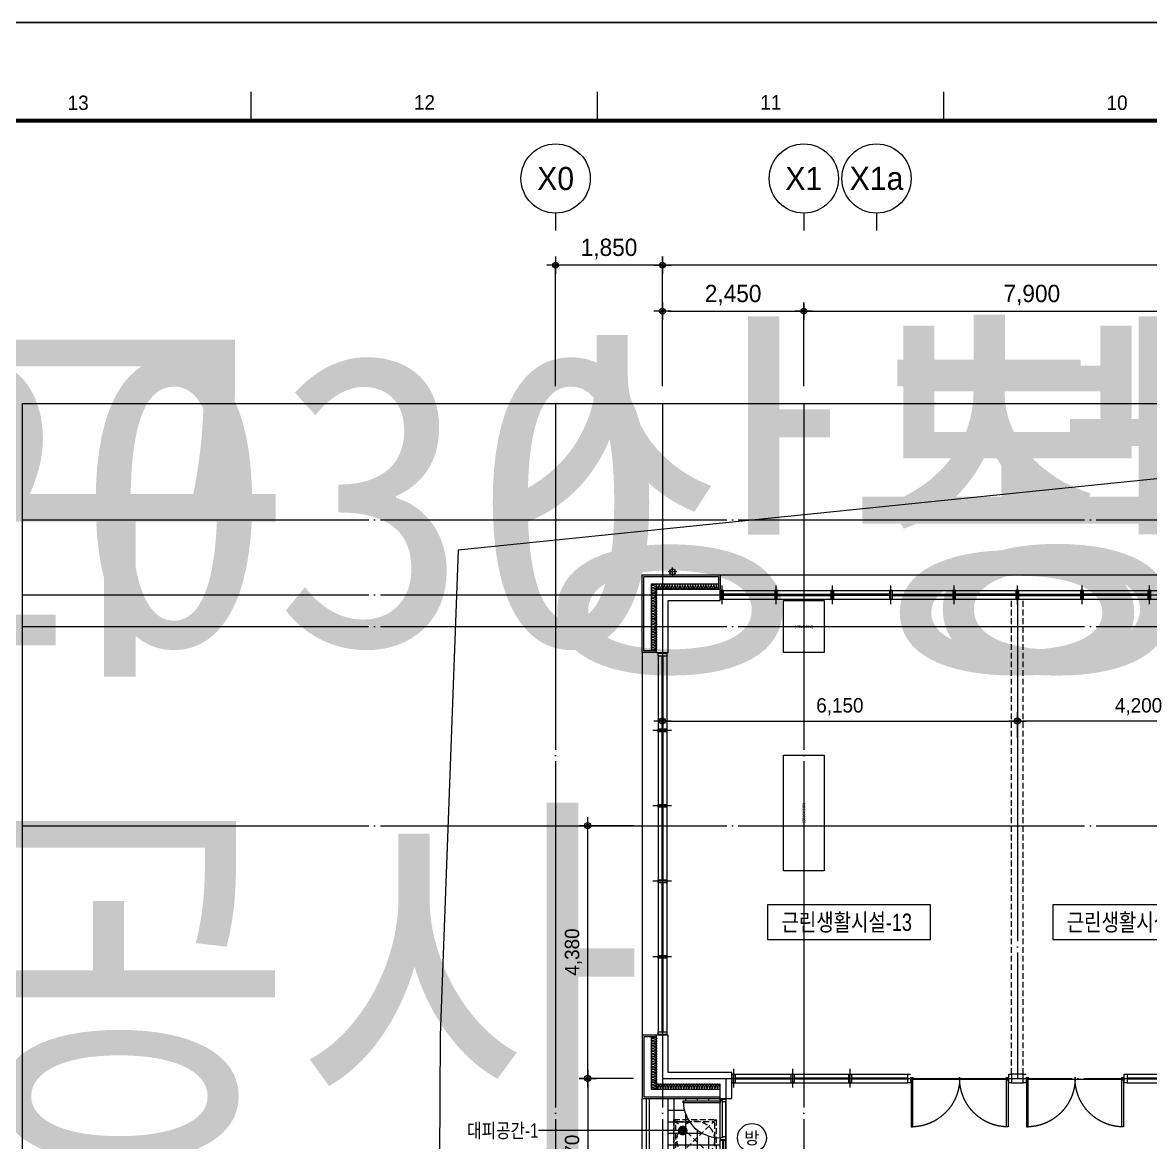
# Model space of a CAD drawing. Header units: millimetres. Extents: x 0 to 1390178, y 0 to 110113.
# Drawn here: x 512036 to 531578, y 39991 to 59400 of the extents above; entities that cross this region are included whole.
import ezdxf
from ezdxf.enums import TextEntityAlignment as Align
from ezdxf.xclip import XClip

# ---------------------------------------------------------------- set-up
doc = ezdxf.new("R2018")
doc.units = ezdxf.units.MM
doc.header["$LTSCALE"] = 100
doc.header["$XCLIPFRAME"] = 0
for name, pattern in [('X - 평면도$0$CEN', [62, 60, -1, 0, -1]), ('X - 평면도$0$H1', [1, 0.5, -0.5]), ('X - 평면도$0$HID', [1.5, 1, -0.5]), ('X - 평면도$0$HIDDEN', [0.375, 0.25, -0.125])]:
    doc.linetypes.add(name, pattern=pattern)
doc.layers.get('DEFPOINTS').update_dxf_attribs({"color": 145})
for name, color, linetype in [('AA-XXXX-DIMS', 7, 'Continuous'), ('AA-XXXX-TEXT', 3, 'Continuous'), ('DIM', 7, 'Continuous'), ('ROM', 7, 'Continuous'), ('SYM', 7, 'Continuous'), ('TEXT1', 7, 'Continuous'), ('X - SHEET$0$AA-BORD-FORM', 7, 'Continuous'), ('X - SHEET$0$AA-BORD-TEXT', 3, 'Continuous'), ('X - 평면도$0$00-피난사다리', 8, 'Continuous'), ('X - 평면도$0$A-CEN', 1, 'X - 평면도$0$CEN'), ('X - 평면도$0$A-grid', 7, 'Continuous'), ('X - 평면도$0$A-INS', 9, 'Continuous'), ('X - 평면도$0$A-TILE', 253, 'Continuous'), ('X - 평면도$0$AA-DWXM-DOOR', 4, 'Continuous'), ('X - 평면도$0$AA-DWXM-WIND', 4, 'Continuous'), ('X - 평면도$0$AA-EL-PCN4', 4, 'Continuous'), ('X - 평면도$0$AA-EL-PCN8', 8, 'Continuous'), ('X - 평면도$0$AA-FLXS-OTHR', 4, 'Continuous'), ('X - 평면도$0$AA-WAXM-CONC', 2, 'Continuous'), ('X - 평면도$0$AA-XXXX-CNTL', 1, 'X - 평면도$0$CEN'), ('X - 평면도$0$AA-XXXX-FINL', 6, 'Continuous'), ('X - 평면도$0$CEN', 1, 'X - 평면도$0$CEN'), ('X - 평면도$0$칸막이', 7, 'X - 평면도$0$HID')]:
    doc.layers.add(name, color=color, linetype=linetype)
doc.layers.add('X - 평면도$0$A-door', color=4, linetype='Continuous', lineweight=25)
doc.layers.add('X - 평면도$0$AA-GUIDE-실명', color=125, linetype='Continuous', plot=False)
doc.layers.add('X - 평면도$0$DEFPOINT', color=163, linetype='Continuous', plot=False)
doc.styles.add('HAUD01', font='Dotum.ttf')
doc.styles.get("Standard").update_dxf_attribs({"font": 'Dotum.ttf'})
doc.styles.add('X - SHEET$0$HAUD01', font='Dotum.ttf')
doc.styles.add('X - 평면도$0$HAUD01', font='Dotum.ttf')
doc.styles.add('X - 평면도$0$STANDARD', font='Dotum.ttf')
doc.dimstyles.new('HAUD-100', dxfattribs={"dimscale": 100, "dimtxt": 3, "dimasz": 1, "dimexe": 0, "dimexo": 3, "dimgap": 1, "dimtad": 1, "dimdec": 0, "dimdsep": 46, "dimlunit": 6, "dimtxsty": 'HAUD01', "dimblk": 'DIMDOT', "dimcen": 2.5, "dimdle": 1.5, "dimclrd": 7, "dimclre": 7, "dimclrt": 3, "dimadec": 0, "dimazin": 0, "dimtfac": 1, "dimtdec": 0, "dimtix": 1, "dimtmove": 2, "dimatfit": 3, "dimfxl": 1, "dimtvp": 1, "dimtolj": 1, "dimtzin": 0, "dimarcsym": 0})
doc.dimstyles.new('HAUD-80', dxfattribs={"dimscale": 100, "dimtxt": 2.5, "dimasz": 0.5, "dimexe": 0, "dimexo": 1.5, "dimgap": 1, "dimtad": 1, "dimdec": 0, "dimdsep": 46, "dimlunit": 6, "dimtxsty": 'HAUD01', "dimblk": 'Z_DOT', "dimcen": 2.5, "dimdle": 1.5, "dimclrd": 7, "dimclre": 7, "dimclrt": 4, "dimadec": 0, "dimazin": 0, "dimtfac": 1, "dimtdec": 0, "dimtix": 1, "dimtmove": 2, "dimatfit": 3, "dimfxl": 1, "dimtvp": 1, "dimtolj": 1, "dimtzin": 0, "dimarcsym": 0})

# ---------------------------------------------------------------- blocks, each defined once
blk = doc.blocks.new('X - SHEET$0$HAUDsheetV')
at = {"layer": 'X - SHEET$0$AA-BORD-FORM', "color": 2}
for p, q in [((121, 577), (121, 582)), ((181, 577), (181, 582)), ((241, 577), (241, 582))]:
    blk.add_line(p, q, dxfattribs=at)
at = {"layer": 'X - SHEET$0$AA-BORD-FORM', "color": 1}
blk.add_lwpolyline([(1, 0), (841, 0), (841, 594), (1, 594)], close=True, dxfattribs=at)
at = {"layer": 'X - SHEET$0$AA-BORD-FORM', "color": 2, "const_width": 0.682}
blk.add_lwpolyline([(21, 17), (21, 577), (821, 577), (821, 17)], close=True, dxfattribs=at)
at = {"layer": 'X - SHEET$0$AA-BORD-TEXT', "color": 7, "style": 'X - SHEET$0$HAUD01'}
for s, p in [('13', (91, 580.1)), ('12', (151, 580.17)), ('11', (211, 580.17)), ('10', (271, 580.1))]:
    blk.add_text(s, height=2.5, dxfattribs=at).set_placement(p, align=Align.MIDDLE_CENTER)
at = {"layer": 'X - SHEET$0$AA-BORD-TEXT', "color": 3, "style": 'X - SHEET$0$HAUD01'}
for tag, p in [('PJCode', (786, 567.94)), ('작성자', (786.11, 194.82)), ('검토자', (786.11, 181.82)), ('최종검토자', (786.11, 168.82)), ('승인자', (786.11, 155.82)), ('일자', (786.83, 144.02)), ('개정번호', (812, 65.92))]:
    blk.add_attdef(tag, text='', height=3, dxfattribs=at).set_placement(p, align=Align.MIDDLE_CENTER)
at = {"layer": 'X - SHEET$0$AA-BORD-TEXT', "color": 3, "lineweight": 30, "flags": 104}
blk.add_attdef('PJTitle', text='', height=4, dxfattribs=at).set_placement((787.25, 536.62), align=Align.MIDDLE_CENTER)
blk = doc.blocks.new('X - SHEET')
ref = blk.add_blockref('X - SHEET$0$HAUDsheetV', (-100, 0), dxfattribs=dict(xscale=100, yscale=100, zscale=100))
lines = blk.add_mtext('중랑구 상봉동 116-49번지 일원 2030 청년주택 \\P신축공사', dxfattribs={"layer": 'X - SHEET$0$AA-BORD-TEXT', "color": 3, "insert": (78625, 53662), "char_height": 5056.52, "attachment_point": 1})
ref.add_attrib('PJTitle', '', (78625, 53662), dxfattribs={"flags": 104}).embed_mtext(lines)
blk = doc.blocks.new('DIMDOT')
at = {"layer": 'AA-XXXX-DIMS'}
for p, q in [((-1.5, 0), (1.5, 0)), ((0, -1.5), (0, 1.5))]:
    blk.add_line(p, q, dxfattribs=at)
for radius in [0.5, 0.25]:
    blk.add_circle((0, 0), radius, dxfattribs=at)
blk = doc.blocks.new('*D341')
at = {"color": 7, "lineweight": -2, "transparency": 16777216}
for p, q in [((-41817, 35787), (-41817, 37087)), ((-41717, 37087), (-34017, 37087)), ((-33917, 35787), (-33917, 37087))]:
    blk.add_line(p, q, dxfattribs=at)
at = {"layer": 'DEFPOINTS', "color": 0, "transparency": 16777216}
for p in [(-33917, 37087), (-41817, 35487, 0), (-33917, 35487, 0)]:
    blk.add_point(p, dxfattribs=at)
at = {"color": 7, "lineweight": -2, "transparency": 16777216, "xscale": 100, "yscale": 100, "zscale": 100, "rotation": 180}
blk.add_blockref('DIMDOT', (-41817, 37087), dxfattribs=at)
at = {"color": 7, "lineweight": -2, "transparency": 16777216, "xscale": 100, "yscale": 100, "zscale": 100}
blk.add_blockref('DIMDOT', (-33917, 37087), dxfattribs=at)
at = {"color": 3, "transparency": 16777216, "insert": (-37867, 37367), "char_height": 300, "attachment_point": 5, "style": 'HAUD01'}
blk.add_mtext('\\A1;7,900', dxfattribs=at)
blk = doc.blocks.new('*D342')
at = {"color": 7, "lineweight": -2, "transparency": 16777216}
for p, q in [((-44267, 35787), (-44267, 37087)), ((-44167, 37087), (-41917, 37087)), ((-41817, 35787), (-41817, 37087))]:
    blk.add_line(p, q, dxfattribs=at)
at = {"layer": 'DEFPOINTS', "color": 0, "transparency": 16777216}
for p in [(-41817, 37087), (-44267, 35487, 0), (-41817, 35487, 0)]:
    blk.add_point(p, dxfattribs=at)
at = {"color": 7, "lineweight": -2, "transparency": 16777216, "xscale": 100, "yscale": 100, "zscale": 100, "rotation": 180}
blk.add_blockref('DIMDOT', (-44267, 37087), dxfattribs=at)
at = {"color": 7, "lineweight": -2, "transparency": 16777216, "xscale": 100, "yscale": 100, "zscale": 100}
blk.add_blockref('DIMDOT', (-41817, 37087), dxfattribs=at)
at = {"color": 3, "transparency": 16777216, "insert": (-43042, 37367), "char_height": 300, "attachment_point": 5, "style": 'HAUD01'}
blk.add_mtext('\\A1;2,450', dxfattribs=at)
blk = doc.blocks.new('*D343')
at = {"color": 7, "lineweight": -2, "transparency": 16777216}
for p, q in [((-44267, 35787), (-44267, 37887)), ((-3517, 37887), (-44167, 37887)), ((-3417, 35787), (-3417, 37887))]:
    blk.add_line(p, q, dxfattribs=at)
at = {"layer": 'DEFPOINTS', "color": 0, "transparency": 16777216}
for p in [(-44267, 37887), (-44267, 35487), (-3417, 35487, 0)]:
    blk.add_point(p, dxfattribs=at)
at = {"color": 7, "lineweight": -2, "transparency": 16777216, "xscale": 100, "yscale": 100, "zscale": 100, "rotation": 180}
blk.add_blockref('DIMDOT', (-44267, 37887), dxfattribs=at)
at = {"color": 7, "lineweight": -2, "transparency": 16777216, "xscale": 100, "yscale": 100, "zscale": 100}
blk.add_blockref('DIMDOT', (-3417, 37887), dxfattribs=at)
at = {"color": 3, "transparency": 16777216, "insert": (-23842, 38167), "char_height": 300, "attachment_point": 5, "style": 'HAUD01'}
blk.add_mtext('\\A1;40,850', dxfattribs=at)
blk = doc.blocks.new('*D379')
at = {"color": 7, "lineweight": -2, "transparency": 16777216}
for p, q in [((-46117, 35787), (-46117, 37887)), ((-44367, 37887), (-46017, 37887)), ((-44267, 35787), (-44267, 37887))]:
    blk.add_line(p, q, dxfattribs=at)
at = {"layer": 'DEFPOINTS', "color": 0, "transparency": 16777216}
for p in [(-46117, 37887), (-46117, 35487), (-44267, 35487, 0)]:
    blk.add_point(p, dxfattribs=at)
at = {"color": 7, "lineweight": -2, "transparency": 16777216, "xscale": 100, "yscale": 100, "zscale": 100, "rotation": 180}
blk.add_blockref('DIMDOT', (-46117, 37887), dxfattribs=at)
at = {"color": 7, "lineweight": -2, "transparency": 16777216, "xscale": 100, "yscale": 100, "zscale": 100}
blk.add_blockref('DIMDOT', (-44267, 37887), dxfattribs=at)
at = {"color": 3, "transparency": 16777216, "insert": (-45192, 38167), "char_height": 300, "attachment_point": 5, "style": 'HAUD01'}
blk.add_mtext('\\A1;1,850', dxfattribs=at)
blk = doc.blocks.new('X - 평면도$0$A$C5FB3742D')
at = {"layer": 'X - 평면도$0$AA-DWXM-DOOR', "color": 8}
for p, q in [((40, 640), (644, 640)), ((55, 600), (665, 600)), ((55, 540), (665, 540))]:
    blk.add_line(p, q, dxfattribs=at)
at = {"layer": 'X - 평면도$0$AA-DWXM-DOOR'}
for points in [[(680, 1280), (680, 640), (644, 640), (644, 1280), (680, 1280)], [(10, 640), (10, 540), (55, 540), (55, 600), (40, 600), (40, 640), (10, 640)], [(710, 640), (710, 540), (665, 540), (665, 600), (680, 600), (680, 640), (710, 640)]]:
    blk.add_lwpolyline(points, dxfattribs=at)
blk.add_arc((680, 640), 640, 90, 180, dxfattribs=at)
at = {"layer": 'X - 평면도$0$DEFPOINT'}
for p, q in [((0, 640), (0, 540)), ((720, 640), (720, 540))]:
    blk.add_line(p, q, dxfattribs=at)
blk = doc.blocks.new('X - 평면도$0$A$Ca3206710')
at = {"layer": 'X - 평면도$0$00-피난사다리', "linetype": 'X - 평면도$0$HID'}
for p, q in [((730, 350), (0, -350)), ((730, -350), (0, 350))]:
    blk.add_line(p, q, dxfattribs=at)
blk.add_lwpolyline([(730, -350), (0, -350), (0, 350), (730, 350)], close=True, dxfattribs=at)
blk.add_lwpolyline([(671, -320), (59, -320, -0.418138), (30, -291), (30, 291, -0.418138), (59, 320), (671, 320, -0.311699), (700, 291), (700, -291, -0.314159)], format="xyb", close=True, dxfattribs=at)
blk.add_circle((378, 0), 325, dxfattribs=at)
blk = doc.blocks.new('X - 평면도$0$A$Ce2f8f54b')
at = {"layer": 'X - 평면도$0$00-피난사다리'}
blk.add_hatch(color=256, dxfattribs=at).paths.add_polyline_path([(-46, 632), (0, 676), (46, 632), (23, 632), (23, 570), (-23, 570), (-23, 632)])
at = {"layer": 'X - 평면도$0$00-피난사다리', "color": 4}
blk.add_line((-350, 54, 0), (350, 54, 0), dxfattribs=at)
blk.add_lwpolyline([(350, 0), (-350, 0), (-350, 730), (350, 730)], close=True, dxfattribs=at)
at = {"layer": 'X - 평면도$0$00-피난사다리', "linetype": 'X - 평면도$0$HIDDEN', "elevation": 0}
blk.add_lwpolyline([(320, 671), (320, 59, -0.414214), (291, 30), (-291, 30, -0.414214), (-320, 59), (-320, 671, -0.414214), (-291, 700), (291, 700, -0.414214)], format="xyb", close=True, dxfattribs=at)
at = {"layer": 'X - 평면도$0$00-피난사다리', "elevation": 0}
for points in [[(-46, 632), (0, 676), (46, 632), (23, 632), (23, 570), (-23, 570), (-23, 632)], [(-305, 54), (-327, 54), (-327, 167), (-305, 167)], [(-122, 54), (-122, 77), (-256, 77), (-256, 54)], [(94, 27), (94, 54), (-94, 54), (-94, 27)], [(122, 54), (122, 77), (256, 77), (256, 54)], [(327, 54), (305, 54), (305, 167), (327, 167)]]:
    blk.add_lwpolyline(points, close=True, dxfattribs=at)
at = {"layer": 'X - 평면도$0$00-피난사다리', "color": 4}
blk.add_circle((0, 378, 0), 325, dxfattribs=at)
blk = doc.blocks.new('X - 평면도$0$A$Ca230da53')
at = {"layer": 'X - 평면도$0$A-TILE'}
for p, q in [((550, 0), (550, -1100)), ((750, 0), (750, -40)), ((950, 0), (950, -40)), ((1150, 0), (1150, -40)), ((450, -200), (730, -200)), ((750, -263), (750, -1100)), ((450, -400), (821, -400)), ((950, -540), (950, -1100)), ((450, -600), (1040, -600)), ((1150, -648), (1150, -1100)), ((450, -800), (1350, -800)), ((450, -1000), (1350, -1000)), ((450, -1200), (550, -1200)), ((1280, -1200), (1350, -1200)), ((450, -1400), (550, -1400)), ((1280, -1400), (1350, -1400)), ((450, -1600), (550, -1600)), ((1280, -1600), (1350, -1600)), ((450, -1800), (550, -1800)), ((550, -1800), (550, -2070)), ((750, -1800), (750, -2070)), ((950, -1800), (950, -2070)), ((1150, -1800), (1150, -2070)), ((1280, -1800), (1350, -1800)), ((450, -2000), (1350, -2000))]:
    blk.add_line(p, q, dxfattribs=at)
at = {"layer": 'X - 평면도$0$AA-DWXM-WIND', "color": 8}
for p, q in [((1350, -2010), (1350, -710)), ((1450, -2010), (1450, -710))]:
    blk.add_line(p, q, dxfattribs=at)
at = {"layer": 'X - 평면도$0$AA-DWXM-WIND'}
for p, q in [((1390, -710), (1390, -2010)), ((1410, -710), (1410, -2010))]:
    blk.add_line(p, q, dxfattribs=at)
blk.add_lwpolyline([(1350, -2010), (1350, -2060), (1450, -2060), (1450, -2010)], close=True, dxfattribs=at)
at = {"layer": 'X - 평면도$0$AA-EL-PCN4'}
for p, q in [((0, -2070), (0, 0)), ((75, -2070), (75, 0)), ((125, -2070), (125, 0)), ((450, -2070), (450, 0))]:
    blk.add_line(p, q, dxfattribs=at)
blk.add_blockref('X - 평면도$0$A$Ca3206710', (550, -715, 0))
at = {"xscale": -1, "rotation": 270}
blk.add_blockref('X - 평면도$0$A$Ce2f8f54b', (550, -1450), dxfattribs=at)
at = {"layer": 'X - 평면도$0$AA-WAXM-CONC', "rotation": 90}
blk.add_blockref('X - 평면도$0$A$C5FB3742D', (1990, -720), dxfattribs=at)
blk = doc.blocks.new('X - 평면도$0$2F PL')
at = {"layer": 'X - 평면도$0$AA-WAXM-CONC'}
for p, q in [((-44367, 31171), (-44367, 32271)), ((-44367, 32271), (-43267, 32271)), ((-43267, 32071), (-43267, 32271)), ((-44167, 31171), (-44167, 32071)), ((-44167, 32071), (-43267, 32071)), ((-44367, 31171), (-44167, 31171)), ((-44167, 24541), (-44367, 24541)), ((-44367, 23691), (-44367, 24541)), ((-44167, 23891), (-44167, 24541)), ((-43067, 23891), (-44167, 23891)), ((-43067, 23441), (-43067, 23891)), ((-44367, 23691), (-43267, 23691)), ((-43267, 23441), (-43267, 23691)), ((-43267, 23441), (-43067, 23441))]:
    blk.add_line(p, q, dxfattribs=at)
blk = doc.blocks.new('X - 평면도$0$2F_COL')
at = {"layer": 'X - 평면도$0$AA-WAXM-CONC'}
for points in [[(-85528, -23827), (-84828, -23827), (-84828, -24727), (-85528, -24727)], [(-85528, -26507), (-84828, -26507), (-84828, -28507), (-85528, -28507)]]:
    blk.add_lwpolyline(points, close=True, dxfattribs=at)
at = {"layer": 'X - 평면도$0$DEFPOINT', "style": 'X - 평면도$0$STANDARD'}
blk.add_text('(700X900)', height=50, dxfattribs=at).set_placement((-85178, -24277), align=Align.MIDDLE_CENTER)
blk.add_text('(2000X700)', height=50, rotation=90, dxfattribs=at).set_placement((-85178, -27507), align=Align.MIDDLE_CENTER)
blk = doc.blocks.new('X - 평면도$0$A$C9949ff83')
at = {"layer": 'DEFPOINTS'}
for points in [[(0, 59400), (84000, 59400), (84000, 0), (0, 0)], [(2000, 1700), (75000, 1700), (75000, 57700), (2000, 57700)]]:
    blk.add_lwpolyline(points, close=True, dxfattribs=at)
blk = doc.blocks.new('X - 평면도$0$A$C14A644CA')
at = {"layer": 'X - 평면도$0$AA-FLXS-OTHR', "color": 1}
for p, q in [((75, 0), (-75, 0)), ((0, -75), (0, 75))]:
    blk.add_line(p, q, dxfattribs=at)
at = {"layer": 'X - 평면도$0$AA-FLXS-OTHR'}
blk.add_circle((0, 0), 50, dxfattribs=at)
at = {"layer": 'X - 평면도$0$AA-GUIDE-실명', "style": 'X - 평면도$0$HAUD01'}
blk.add_text('Ø100', height=20, dxfattribs=at).set_placement((0, 0), align=Align.MIDDLE_CENTER)
blk = doc.blocks.new('*U1016')
at = {"layer": 'X - 평면도$0$A-door', "color": 9}
for p, q in [((-850, 20), (850, 20)), ((-850, -20), (850, -20))]:
    blk.add_line(p, q, dxfattribs=at)
at = {"layer": 'X - 평면도$0$A-door', "linetype": 'X - 평면도$0$H1'}
for points in [[(-840, -25), (-840, 840), (-810, 840), (-810, -25)], [(840, -25), (840, 840), (810, 840), (810, -25)]]:
    blk.add_lwpolyline(points, close=True, dxfattribs=at)
at = {"layer": 'X - 평면도$0$A-door'}
for points in [[(-900, -75), (-850, -75), (-850, 75), (-900, 75)], [(-840, 25), (-840, -840), (-810, -840), (-810, 25)], [(840, 25), (840, -840), (810, -840), (810, 25)], [(850, 75), (850, -75), (900, -75), (900, 75)]]:
    blk.add_lwpolyline(points, close=True, dxfattribs=at)
for centre in [(-825, 0), (825, 0)]:
    blk.add_circle(centre, 5, dxfattribs=at)
at = {"layer": 'X - 평면도$0$A-door', "color": 1, "linetype": 'X - 평면도$0$H1'}
for centre, start, end in [((-840, 0), 0, 90), ((840, 0), 90, 180)]:
    blk.add_arc(centre, 840, start, end, dxfattribs=at)
at = {"layer": 'X - 평면도$0$A-door', "color": 1}
for centre, start, end in [((-840, 0), 270, 0), ((840, 0), 180, 270)]:
    blk.add_arc(centre, 840, start, end, dxfattribs=at)
blk = doc.blocks.new('X - 평면도', base_point=(-475.4, -286.7))
at = {"layer": 'DEFPOINTS'}
blk.add_lwpolyline([(783286.2, 68689.6), (844213.6, 68689.6), (844213.6, 22495.2), (783286.2, 22495.2)], close=True, dxfattribs=at)
at = {"layer": 'X - 평면도$0$A-CEN', "color": 5}
for p, q in [((792522, 68689.6), (792522, 22495.2)), ((783286.2, 66673.1), (844213.6, 66673.1))]:
    blk.add_line(p, q, dxfattribs=at)
at = {"layer": 'X - 평면도$0$A-INS'}
for p, q in [((794182, 64403.1), (794182, 65563.1)), ((794182, 65563.1), (795342, 65563.1)), ((794182, 56803.1), (794182, 57713.1)), ((795372, 56803.1), (794182, 56803.1))]:
    blk.add_line(p, q, dxfattribs=at)
for points in [[(794182, 65563.1, 0.5248557), (794206.4, 65546.3), (794247.6, 65557.4, -1.4491979), (794247.6, 65523.8), (794206.4, 65534.9, 0.5248557), (794182, 65518.1, 0.5248557), (794206.4, 65501.3), (794247.6, 65512.4, -1.4491979), (794247.6, 65478.8), (794206.4, 65489.9, 0.5248557), (794182, 65473.1, 0.5248557), (794206.4, 65456.3), (794247.6, 65467.4, -1.4491979), (794247.6, 65433.8), (794206.4, 65444.9, 0.5248557), (794182, 65428.1, 0.5248557), (794206.4, 65411.3), (794247.6, 65422.4, -1.4491979), (794247.6, 65388.8), (794206.4, 65399.9, 0.5248557), (794182, 65383.1, 0.5248557), (794206.4, 65366.3), (794247.6, 65377.4, -1.4491979), (794247.6, 65343.8), (794206.4, 65354.9, 0.5248557), (794182, 65338.1, 0.5248557), (794206.4, 65321.3), (794247.6, 65332.4, -1.4491979), (794247.6, 65298.8), (794206.4, 65309.9, 0.5248557), (794182, 65293.1, 0.5248557), (794206.4, 65276.3), (794247.6, 65287.4, -1.4491979), (794247.6, 65253.8), (794206.4, 65264.9, 0.5248557), (794182, 65248.1, 0.5248557), (794206.4, 65231.3), (794247.6, 65242.4, -1.4491979), (794247.6, 65208.8), (794206.4, 65219.9, 0.5248557), (794182, 65203.1, 0.5248557), (794206.4, 65186.3), (794247.6, 65197.4, -1.4491979), (794247.6, 65163.8), (794206.4, 65174.9, 0.5248557), (794182, 65158.1, 0.5248557), (794206.4, 65141.3), (794247.6, 65152.4, -1.4491979), (794247.6, 65118.8), (794206.4, 65129.9, 0.5248557), (794182, 65113.1, 0.5248557), (794206.4, 65096.3), (794247.6, 65107.4, -1.4491979), (794247.6, 65073.8), (794206.4, 65084.9, 0.5248557), (794182, 65068.1, 0.5248557), (794206.4, 65051.3), (794247.6, 65062.4, -1.4491979), (794247.6, 65028.8), (794206.4, 65039.9, 0.5248557), (794182, 65023.1, 0.5248557), (794206.4, 65006.3), (794247.6, 65017.4, -1.4491979), (794247.6, 64983.8), (794206.4, 64994.9, 0.5248557), (794182, 64978.1, 0.5248557), (794206.4, 64961.3), (794247.6, 64972.4, -1.4491979), (794247.6, 64938.8), (794206.4, 64949.9, 0.5248557), (794182, 64933.1, 0.5248557), (794206.4, 64916.3), (794247.6, 64927.4, -1.4491979), (794247.6, 64893.8), (794206.4, 64904.9, 0.5248557), (794182, 64888.1, 0.5248557), (794206.4, 64871.3), (794247.6, 64882.4, -1.4491979), (794247.6, 64848.8), (794206.4, 64859.9, 0.5248557), (794182, 64843.1, 0.5248557), (794206.4, 64826.3), (794247.6, 64837.4, -1.4491979), (794247.6, 64803.8), (794206.4, 64814.9, 0.5248557), (794182, 64798.1, 0.5248557), (794206.4, 64781.3), (794247.6, 64792.4, -1.4491979), (794247.6, 64758.8), (794206.4, 64769.9, 0.5248557), (794182, 64753.1, 0.5248557), (794206.4, 64736.3), (794247.6, 64747.4, -1.4491979), (794247.6, 64713.8), (794206.4, 64724.9, 0.5248557), (794182, 64708.1, 0.5248557), (794206.4, 64691.3), (794247.6, 64702.4, -1.4491979), (794247.6, 64668.8), (794206.4, 64679.9, 0.5248557), (794182, 64663.1, 0.5248557), (794206.4, 64646.3), (794247.6, 64657.4, -1.4491979), (794247.6, 64623.8), (794206.4, 64634.9, 0.5248557), (794182, 64618.1, 0.5248557), (794206.4, 64601.3), (794247.6, 64612.4, -1.4491979), (794247.6, 64578.8), (794206.4, 64589.9, 0.5248557), (794182, 64573.1, 0.5248557), (794206.4, 64556.3), (794247.6, 64567.4, -1.4491979), (794247.6, 64533.8), (794206.4, 64544.9, 0.5248557), (794182, 64528.1, 0.5248557), (794206.4, 64511.3), (794247.6, 64522.4, -1.4491979), (794247.6, 64488.8), (794206.4, 64499.9, 0.5248557), (794182, 64483.1, 0.5248557), (794206.4, 64466.3), (794247.6, 64477.4, -1.4491979), (794247.6, 64443.8), (794206.4, 64454.9, 0.5248557), (794182, 64438.1, 0.5248557), (794206.4, 64421.3), (794247.6, 64432.4, -0.8008907), (794266.9, 64403.1, -0.8008907)], [(794272, 65473.1, 0.5248557), (794288.8, 65497.5), (794277.7, 65538.7, -1.4491979), (794311.3, 65538.7), (794300.2, 65497.5, 0.5248557), (794317, 65473.1, 0.5248557), (794333.8, 65497.5), (794322.7, 65538.7, -1.4491979), (794356.3, 65538.7), (794345.2, 65497.5, 0.5248557), (794362, 65473.1, 0.5248557), (794378.8, 65497.5), (794367.7, 65538.7, -1.4491979), (794401.3, 65538.7), (794390.2, 65497.5, 0.5248557), (794407, 65473.1, 0.5248557), (794423.8, 65497.5), (794412.7, 65538.7, -1.4491979), (794446.3, 65538.7), (794435.2, 65497.5, 0.5248557), (794452, 65473.1, 0.5248557), (794468.8, 65497.5), (794457.7, 65538.7, -1.4491979), (794491.3, 65538.7), (794480.2, 65497.5, 0.5248557), (794497, 65473.1, 0.5248557), (794513.8, 65497.5), (794502.7, 65538.7, -1.4491979), (794536.3, 65538.7), (794525.2, 65497.5, 0.5248557), (794542, 65473.1, 0.5248557), (794558.8, 65497.5), (794547.7, 65538.7, -1.4491979), (794581.3, 65538.7), (794570.2, 65497.5, 0.5248557), (794587, 65473.1, 0.5248557), (794603.8, 65497.5), (794592.7, 65538.7, -1.4491979), (794626.3, 65538.7), (794615.2, 65497.5, 0.5248557), (794632, 65473.1, 0.5248557), (794648.8, 65497.5), (794637.7, 65538.7, -1.4491979), (794671.3, 65538.7), (794660.2, 65497.5, 0.5248557), (794677, 65473.1, 0.5248557), (794693.8, 65497.5), (794682.7, 65538.7, -1.4491979), (794716.3, 65538.7), (794705.2, 65497.5, 0.5248557), (794722, 65473.1, 0.5248557), (794738.8, 65497.5), (794727.7, 65538.7, -1.4491979), (794761.3, 65538.7), (794750.2, 65497.5, 0.5248557), (794767, 65473.1, 0.5248557), (794783.8, 65497.5), (794772.7, 65538.7, -1.4491979), (794806.3, 65538.7), (794795.2, 65497.5, 0.5248557), (794812, 65473.1, 0.5248557), (794828.8, 65497.5), (794817.7, 65538.7, -1.4491979), (794851.3, 65538.7), (794840.2, 65497.5, 0.5248557), (794857, 65473.1, 0.5248557), (794873.8, 65497.5), (794862.7, 65538.7, -1.4491979), (794896.3, 65538.7), (794885.2, 65497.5, 0.5248557), (794902, 65473.1, 0.5248557), (794918.8, 65497.5), (794907.7, 65538.7, -1.4491979), (794941.3, 65538.7), (794930.2, 65497.5, 0.5248557), (794947, 65473.1, 0.5248557), (794963.8, 65497.5), (794952.7, 65538.7, -1.4491979), (794986.3, 65538.7), (794975.2, 65497.5, 0.5248557), (794992, 65473.1, 0.5248557), (795008.8, 65497.5), (794997.7, 65538.7, -1.4491979), (795031.3, 65538.7), (795020.2, 65497.5, 0.5248557), (795037, 65473.1, 0.5248557), (795053.8, 65497.5), (795042.7, 65538.7, -1.4491979), (795076.3, 65538.7), (795065.2, 65497.5, 0.5248557), (795082, 65473.1, 0.5248557), (795098.8, 65497.5), (795087.7, 65538.7, -1.4491979), (795121.3, 65538.7), (795110.2, 65497.5, 0.5248557), (795127, 65473.1, 0.5248557), (795143.8, 65497.5), (795132.7, 65538.7, -1.4491979), (795166.3, 65538.7), (795155.2, 65497.5, 0.5248557), (795172, 65473.1, 0.5248557), (795188.8, 65497.5), (795177.7, 65538.7, -1.4491979), (795211.3, 65538.7), (795200.2, 65497.5, 0.5248557), (795217, 65473.1, 0.5248557), (795233.8, 65497.5), (795222.7, 65538.7, -1.4491979), (795256.3, 65538.7), (795245.2, 65497.5, 0.5248557), (795262, 65473.1, 0.5248557), (795278.8, 65497.5), (795267.7, 65538.7, -1.4491979), (795301.3, 65538.7), (795290.2, 65497.5, 0.5248557), (795307, 65473.1, 0.5248557), (795323.8, 65497.5), (795312.7, 65538.7, -0.8008907), (795342, 65558.1, -0.8008907)], [(794182, 57713.1, 0.5248557), (794206.4, 57696.3), (794247.6, 57707.4, -1.4491979), (794247.6, 57673.8), (794206.4, 57684.9, 0.5248557), (794182, 57668.1, 0.5248557), (794206.4, 57651.3), (794247.6, 57662.4, -1.4491979), (794247.6, 57628.8), (794206.4, 57639.9, 0.5248557), (794182, 57623.1, 0.5248557), (794206.4, 57606.3), (794247.6, 57617.4, -1.4491979), (794247.6, 57583.8), (794206.4, 57594.9, 0.5248557), (794182, 57578.1, 0.5248557), (794206.4, 57561.3), (794247.6, 57572.4, -1.4491979), (794247.6, 57538.8), (794206.4, 57549.9, 0.5248557), (794182, 57533.1, 0.5248557), (794206.4, 57516.3), (794247.6, 57527.4, -1.4491979), (794247.6, 57493.8), (794206.4, 57504.9, 0.5248557), (794182, 57488.1, 0.5248557), (794206.4, 57471.3), (794247.6, 57482.4, -1.4491979), (794247.6, 57448.8), (794206.4, 57459.9, 0.5248557), (794182, 57443.1, 0.5248557), (794206.4, 57426.3), (794247.6, 57437.4, -1.4491979), (794247.6, 57403.8), (794206.4, 57414.9, 0.5248557), (794182, 57398.1, 0.5248557), (794206.4, 57381.3), (794247.6, 57392.4, -1.4491979), (794247.6, 57358.8), (794206.4, 57369.9, 0.5248557), (794182, 57353.1, 0.5248557), (794206.4, 57336.3), (794247.6, 57347.4, -1.4491979), (794247.6, 57313.8), (794206.4, 57324.9, 0.5248557), (794182, 57308.1, 0.5248557), (794206.4, 57291.3), (794247.6, 57302.4, -1.4491979), (794247.6, 57268.8), (794206.4, 57279.9, 0.5248557), (794182, 57263.1, 0.5248557), (794206.4, 57246.3), (794247.6, 57257.4, -1.4491979), (794247.6, 57223.8), (794206.4, 57234.9, 0.5248557), (794182, 57218.1, 0.5248557), (794206.4, 57201.3), (794247.6, 57212.4, -1.4491979), (794247.6, 57178.8), (794206.4, 57189.9, 0.5248557), (794182, 57173.1, 0.5248557), (794206.4, 57156.3), (794247.6, 57167.4, -1.4491979), (794247.6, 57133.8), (794206.4, 57144.9, 0.5248557), (794182, 57128.1, 0.5248557), (794206.4, 57111.3), (794247.6, 57122.4, -1.4491979), (794247.6, 57088.8), (794206.4, 57099.9, 0.5248557), (794182, 57083.1, 0.5248557), (794206.4, 57066.3), (794247.6, 57077.4, -1.4491979), (794247.6, 57043.8), (794206.4, 57054.9, 0.5248557), (794182, 57038.1, 0.5248557), (794206.4, 57021.3), (794247.6, 57032.4, -1.4491979), (794247.6, 56998.8), (794206.4, 57009.9, 0.5248557), (794182, 56993.1, 0.5248557), (794206.4, 56976.3), (794247.6, 56987.4, -1.4491979), (794247.6, 56953.8), (794206.4, 56964.9, 0.5248557), (794182, 56948.1, 0.5248557), (794206.4, 56931.3), (794247.6, 56942.4, -1.4491979), (794247.6, 56908.8), (794206.4, 56919.9, 0.5248557), (794182, 56903.1, 0.5248557), (794206.4, 56886.3), (794247.6, 56897.4, -1.4491979), (794247.6, 56863.8), (794206.4, 56874.9, 0.5248557), (794182, 56858.1, 0.5248557), (794206.4, 56841.3), (794247.6, 56852.4, -1.4491979), (794247.6, 56818.8), (794206.4, 56829.9, 0.5248557), (794182, 56813.1, 0.1483078), (794185, 56803.1, 0.1483078)], [(795372, 56893.1, 0.5248557), (795355.2, 56868.7), (795366.3, 56827.5, -1.4491979), (795332.7, 56827.5), (795343.8, 56868.7, 0.5248557), (795327, 56893.1, 0.5248557), (795310.2, 56868.7), (795321.3, 56827.5, -1.4491979), (795287.7, 56827.5), (795298.8, 56868.7, 0.5248557), (795282, 56893.1, 0.5248557), (795265.2, 56868.7), (795276.3, 56827.5, -1.4491979), (795242.7, 56827.5), (795253.8, 56868.7, 0.5248557), (795237, 56893.1, 0.5248557), (795220.2, 56868.7), (795231.3, 56827.5, -1.4491979), (795197.7, 56827.5), (795208.8, 56868.7, 0.5248557), (795192, 56893.1, 0.5248557), (795175.2, 56868.7), (795186.3, 56827.5, -1.4491979), (795152.7, 56827.5), (795163.8, 56868.7, 0.5248557), (795147, 56893.1, 0.5248557), (795130.2, 56868.7), (795141.3, 56827.5, -1.4491979), (795107.7, 56827.5), (795118.8, 56868.7, 0.5248557), (795102, 56893.1, 0.5248557), (795085.2, 56868.7), (795096.3, 56827.5, -1.4491979), (795062.7, 56827.5), (795073.8, 56868.7, 0.5248557), (795057, 56893.1, 0.5248557), (795040.2, 56868.7), (795051.3, 56827.5, -1.4491979), (795017.7, 56827.5), (795028.8, 56868.7, 0.5248557), (795012, 56893.1, 0.5248557), (794995.2, 56868.7), (795006.3, 56827.5, -1.4491979), (794972.7, 56827.5), (794983.8, 56868.7, 0.5248557), (794967, 56893.1, 0.5248557), (794950.2, 56868.7), (794961.3, 56827.5, -1.4491979), (794927.7, 56827.5), (794938.8, 56868.7, 0.5248557), (794922, 56893.1, 0.5248557), (794905.2, 56868.7), (794916.3, 56827.5, -1.4491979), (794882.7, 56827.5), (794893.8, 56868.7, 0.5248557), (794877, 56893.1, 0.5248557), (794860.2, 56868.7), (794871.3, 56827.5, -1.4491979), (794837.7, 56827.5), (794848.8, 56868.7, 0.5248557), (794832, 56893.1, 0.5248557), (794815.2, 56868.7), (794826.3, 56827.5, -1.4491979), (794792.7, 56827.5), (794803.8, 56868.7, 0.5248557), (794787, 56893.1, 0.5248557), (794770.2, 56868.7), (794781.3, 56827.5, -1.4491979), (794747.7, 56827.5), (794758.8, 56868.7, 0.5248557), (794742, 56893.1, 0.5248557), (794725.2, 56868.7), (794736.3, 56827.5, -1.4491979), (794702.7, 56827.5), (794713.8, 56868.7, 0.5248557), (794697, 56893.1, 0.5248557), (794680.2, 56868.7), (794691.3, 56827.5, -1.4491979), (794657.7, 56827.5), (794668.8, 56868.7, 0.5248557), (794652, 56893.1, 0.5248557), (794635.2, 56868.7), (794646.3, 56827.5, -1.4491979), (794612.7, 56827.5), (794623.8, 56868.7, 0.5248557), (794607, 56893.1, 0.5248557), (794590.2, 56868.7), (794601.3, 56827.5, -1.4491979), (794567.7, 56827.5), (794578.8, 56868.7, 0.5248557), (794562, 56893.1, 0.5248557), (794545.2, 56868.7), (794556.3, 56827.5, -1.4491979), (794522.7, 56827.5), (794533.8, 56868.7, 0.5248557), (794517, 56893.1, 0.5248557), (794500.2, 56868.7), (794511.3, 56827.5, -1.4491979), (794477.7, 56827.5), (794488.8, 56868.7, 0.5248557), (794472, 56893.1, 0.5248557), (794455.2, 56868.7), (794466.3, 56827.5, -1.4491979), (794432.7, 56827.5), (794443.8, 56868.7, 0.5248557), (794427, 56893.1, 0.5248557), (794410.2, 56868.7), (794421.3, 56827.5, -1.4491979), (794387.7, 56827.5), (794398.8, 56868.7, 0.5248557), (794382, 56893.1, 0.5248557), (794365.2, 56868.7), (794376.3, 56827.5, -1.4491979), (794342.7, 56827.5), (794353.8, 56868.7, 0.5248557), (794337, 56893.1, 0.5248557), (794320.2, 56868.7), (794331.3, 56827.5, -1.4491979), (794297.7, 56827.5), (794308.8, 56868.7, 0.5248557), (794292, 56893.1, 0.5248557), (794275.2, 56868.7), (794286.3, 56827.5, -1.0912512), (794251.8, 56817.7, -1.0912512)]]:
    blk.add_lwpolyline(points, format="xyb", dxfattribs=at)
at = {"layer": 'X - 평면도$0$AA-DWXM-WIND', "color": 8}
for p, q in [((795432, 65448.1), (833312, 65448.1)), ((795432, 65298.1), (833312, 65298.1)), ((794297, 64313.1), (794297, 57803.1)), ((794447, 64313.1), (794447, 57803.1)), ((795582, 57068.1), (798622, 57068.1)), ((802422, 57068.1), (804622, 57068.1)), ((795582, 56918.1), (798622, 56918.1)), ((802422, 56918.1), (804622, 56918.1))]:
    blk.add_line(p, q, dxfattribs=at)
at = {"layer": 'X - 평면도$0$AA-DWXM-WIND'}
for p, q in [((796322, 65383.1), (795432, 65383.1)), ((796322, 65363.1), (795432, 65363.1)), ((796362, 65383.1), (797292, 65383.1)), ((796362, 65363.1), (797292, 65363.1)), ((798307, 65383.1), (797342, 65383.1)), ((798307, 65363.1), (797342, 65363.1)), ((798357, 65383.1), (799402, 65383.1)), ((798357, 65363.1), (799402, 65363.1)), ((800497, 65383.1), (799452, 65383.1)), ((800497, 65363.1), (799452, 65363.1)), ((800547, 65383.1), (801617, 65383.1)), ((800547, 65363.1), (801617, 65363.1)), ((802785.3, 65383.1), (801667, 65383.1)), ((802785.3, 65363.1), (801667, 65363.1)), ((794362, 64313.1), (794362, 63050.1)), ((794382, 64313.1), (794382, 63050.1)), ((794362, 63000.1), (794362, 61742.1)), ((794382, 63000.1), (794382, 61742.1)), ((794362, 61692.1), (794362, 60434.1)), ((794382, 61692.1), (794382, 60434.1)), ((794362, 60384.1), (794362, 59126.1)), ((794382, 60384.1), (794382, 59126.1)), ((794362, 59076.1), (794362, 57803.1)), ((794382, 59076.1), (794382, 57803.1)), ((795632, 57003.1), (796604.3, 57003.1)), ((795632, 56983.1), (796604.3, 56983.1)), ((796654.3, 57003.1), (797600.3, 57003.1)), ((796654.3, 56983.1), (797600.3, 56983.1)), ((797650.3, 57003.1), (798622, 57003.1)), ((797650.3, 56983.1), (798622, 56983.1)), ((802422, 57003.1), (803497, 57003.1)), ((802422, 56983.1), (803497, 56983.1))]:
    blk.add_line(p, q, dxfattribs=at)
for points in [[(795382, 65298.1), (795432, 65298.1), (795432, 65448.1), (795382, 65448.1)], [(796322, 65298.1), (796362, 65298.1), (796362, 65448.1), (796322, 65448.1)], [(797292, 65298.1), (797342, 65298.1), (797342, 65448.1), (797292, 65448.1)], [(798307, 65298.1), (798357, 65298.1), (798357, 65448.1), (798307, 65448.1)], [(799402, 65298.1), (799452, 65298.1), (799452, 65448.1), (799402, 65448.1)], [(800497, 65298.1), (800547, 65298.1), (800547, 65448.1), (800497, 65448.1)], [(801617, 65298.1), (801667, 65298.1), (801667, 65448.1), (801617, 65448.1)], [(802785.3, 65298.1), (802835.3, 65298.1), (802835.3, 65448.1), (802785.3, 65448.1)], [(794297, 64313.1), (794297, 64363.1), (794447, 64363.1), (794447, 64313.1)], [(794297, 63000.1), (794297, 63050.1), (794447, 63050.1), (794447, 63000.1)], [(794297, 61692.1), (794297, 61742.1), (794447, 61742.1), (794447, 61692.1)], [(794297, 60384.1), (794297, 60434.1), (794447, 60434.1), (794447, 60384.1)], [(794297, 59076.1), (794297, 59126.1), (794447, 59126.1), (794447, 59076.1)], [(794297, 57753.1), (794297, 57803.1), (794447, 57803.1), (794447, 57753.1)], [(795582, 57068.1), (795632, 57068.1), (795632, 56918.1), (795582, 56918.1)], [(796604.3, 57068.1), (796654.3, 57068.1), (796654.3, 56918.1), (796604.3, 56918.1)], [(797600.3, 57068.1), (797650.3, 57068.1), (797650.3, 56918.1), (797600.3, 56918.1)], [(800422, 56918.1), (800622, 56918.1), (800622, 57068.1), (800422, 57068.1)]]:
    blk.add_lwpolyline(points, close=True, dxfattribs=at)
at = {"layer": 'X - 평면도$0$AA-EL-PCN8'}
for p, q in [((795372, 65723.1), (833372, 65723.1)), ((794022, 64373.1), (794022, 57743.1))]:
    blk.add_line(p, q, dxfattribs=at)
at = {"layer": 'X - 평면도$0$AA-XXXX-CNTL'}
for p, q in [((794372, 68689.6), (794372, 22495.2)), ((796822, 68689.6), (796822, 22495.2)), ((783286.2, 65373.1), (844213.6, 65373.1)), ((783286.2, 64823.1), (844213.6, 64823.1)), ((783286.2, 61373.1), (828572, 61373.1)), ((794372, 56993.1), (795472, 56993.1)), ((795472, 56993.1), (795472, 54218.1))]:
    blk.add_line(p, q, dxfattribs=at)
at = {"layer": 'X - 평면도$0$AA-XXXX-FINL'}
for points in [[(794272, 64373.1), (794022, 64373.1), (794022, 65723.1), (795372, 65723.1), (795372, 65473.1)], [(794272, 64403.1), (794052, 64403.1), (794052, 65693.1), (795342, 65693.1), (795342, 65473.1)], [(794272.1, 57743.1), (794022, 57743.1), (794022, 56643.1), (795372, 56643.1)], [(794272.1, 57713.1), (794052, 57713.1), (794052, 56673.1), (795372, 56673.1)]]:
    blk.add_lwpolyline(points, dxfattribs=at)
at = {"layer": 'X - 평면도$0$CEN'}
for p, q in [((800522, 65373.1), (800522, 56993.1)), ((795472, 56993.1), (833222, 56993.1))]:
    blk.add_line(p, q, dxfattribs=at)
at = {"layer": 'X - 평면도$0$DEFPOINT'}
for p, q in [((795407, 65214), (795407, 65536.4)), ((796342, 65214), (796342, 65536.4)), ((797317, 65214), (797317, 65536.4)), ((798332, 65214), (798332, 65536.4)), ((799427, 65214), (799427, 65536.4)), ((800522, 65214), (800522, 65536.4)), ((801642, 65214), (801642, 65536.4)), ((802810.3, 65214), (802810.3, 65536.4)), ((794531.1, 63025.1), (794208.8, 63025.1)), ((794531.1, 61717.1), (794208.8, 61717.1)), ((794531.1, 60409.1), (794208.8, 60409.1)), ((794531.1, 59101.1), (794208.8, 59101.1)), ((795607, 56834), (795607, 57156.4)), ((796629.3, 56834), (796629.3, 57156.4)), ((797625.3, 56834), (797625.3, 57156.4))]:
    blk.add_line(p, q, dxfattribs=at)
blk.add_lwpolyline([(838640.5, 68365.6), (821472.6, 68450.8), (816191.2, 68315.3), (809042.1, 68006.8), (790833.1, 66148.4), (790521.2, 57737.5), (790473, 49209.6), (789931.7, 42085), (788804.5, 24415.6), (788582.9, 17927.4), (799789, 17869.8), (800018.4, 24614.7), (818441.5, 24941.8), (817930.2, 30624.5), (838639.2, 33202.2)], close=True, dxfattribs=at)
at = {"layer": 'X - 평면도$0$칸막이'}
for p, q in [((800422, 57068.1), (800422, 65273.1)), ((800622, 57068.1), (800622, 65273.1))]:
    blk.add_line(p, q, dxfattribs=at)
for name, p in [('X - 평면도$0$A$C9949ff83', (775249.9, 15892.4)), ('X - 평면도$0$A$C14A644CA', (794547, 65773.1)), ('X - 평면도$0$2F PL', (838639.2, 33202.2)), ('X - 평면도$0$2F_COL', (882000, 89100)), ('X - 평면도$0$A$Ca230da53', (794022, 56643.1))]:
    blk.add_blockref(name, p)
at = {"layer": 'X - 평면도$0$A-grid'}
ref = blk.add_blockref('*U1016', (799522, 56993.1), dxfattribs=dict(at, xscale=-1))
XClip(ref).set_block_clipping_path([(905, 80), (850, 80), (850, 20), (-845.0000000153, 19.9999999999), (-845, 79.9999999999), (-905, 79.9999999999), (-905, -80.0000000001), (-845.0000000154, -80), (-845.0000000146, -845.0000000156), (845.0000000147, -845.0000000154), (845.0000000147, -80), (905, -80)])
ref = blk.add_blockref('*U1016', (801522, 56993.1), dxfattribs=dict(at, xscale=-1))
XClip(ref).set_block_clipping_path([(905, 80), (850, 80), (850, 20), (-845.0000000153, 19.9999999999), (-845, 79.9999999999), (-905, 79.9999999999), (-905, -80.0000000001), (-845.0000000154, -80), (-845.0000000146, -845.0000000156), (845.0000000147, -845.0000000154), (845.0000000147, -80), (905, -80)])
blk = doc.blocks.new('Z_DOT')
at = {"layer": 'DIM', "color": 0}
for p, q in [((-3, 0), (3, 0)), ((0, -3), (0, 3))]:
    blk.add_line(p, q, dxfattribs=at)
for radius in [1.05, 0.525]:
    blk.add_circle((0, 0), radius, dxfattribs=at)
blk = doc.blocks.new('*D387')
at = {"layer": 'DEFPOINTS', "color": 0, "transparency": 16777216}
for p in [(522772, 41101), (521829, 38331), (522772, 38331)]:
    blk.add_point(p, dxfattribs=at)
at = {"layer": 'DIM', "color": 7, "lineweight": -2, "transparency": 16777216}
for p, q in [((522622, 41101), (521829, 41101)), ((521829, 41051), (521829, 38381)), ((522622, 38331), (521829, 38331))]:
    blk.add_line(p, q, dxfattribs=at)
at = {"layer": 'DIM', "color": 7, "lineweight": -2, "transparency": 16777216, "xscale": 50, "yscale": 50, "zscale": 50}
for p, rotation in [((521829, 41101), 90), ((521829, 38331), 270)]:
    blk.add_blockref('Z_DOT', p, dxfattribs=dict(at, rotation=rotation))
at = {"layer": 'DIM', "color": 4, "transparency": 16777216, "insert": (521580, 39716), "char_height": 250, "attachment_point": 5, "rotation": 90, "style": 'HAUD01'}
blk.add_mtext('\\A1;2,770', dxfattribs=at)
blk = doc.blocks.new('*D388')
at = {"layer": 'DEFPOINTS', "color": 0, "transparency": 16777216}
for p in [(521829, 45481), (522772, 45481), (522772, 41101)]:
    blk.add_point(p, dxfattribs=at)
at = {"layer": 'DIM', "color": 7, "lineweight": -2, "transparency": 16777216}
for p, q in [((522622, 45481), (521829, 45481)), ((521829, 41151), (521829, 45431)), ((522622, 41101), (521829, 41101))]:
    blk.add_line(p, q, dxfattribs=at)
at = {"layer": 'DIM', "color": 7, "lineweight": -2, "transparency": 16777216, "xscale": 50, "yscale": 50, "zscale": 50}
for p, rotation in [((521829, 45481), 90), ((521829, 41101), 270)]:
    blk.add_blockref('Z_DOT', p, dxfattribs=dict(at, rotation=rotation))
at = {"layer": 'DIM', "color": 4, "transparency": 16777216, "insert": (521580, 43291), "char_height": 250, "attachment_point": 5, "rotation": 90, "style": 'HAUD01'}
blk.add_mtext('\\A1;4,380', dxfattribs=at)
blk = doc.blocks.new('*D399')
at = {"layer": 'DEFPOINTS', "color": 0, "transparency": 16777216}
for p in [(529272, 47295), (529272, 46852), (533472, 46852)]:
    blk.add_point(p, dxfattribs=at)
at = {"layer": 'DIM', "color": 7, "lineweight": -2, "transparency": 16777216}
for p, q in [((529272, 47002), (529272, 47295)), ((533422, 47295), (529322, 47295)), ((533472, 47002), (533472, 47295))]:
    blk.add_line(p, q, dxfattribs=at)
at = {"layer": 'DIM', "color": 7, "lineweight": -2, "transparency": 16777216, "xscale": 50, "yscale": 50, "zscale": 50, "rotation": 180}
blk.add_blockref('Z_DOT', (529272, 47295), dxfattribs=at)
at = {"layer": 'DIM', "color": 7, "lineweight": -2, "transparency": 16777216, "xscale": 50, "yscale": 50, "zscale": 50}
blk.add_blockref('Z_DOT', (533472, 47295), dxfattribs=at)
at = {"layer": 'DIM', "color": 4, "transparency": 16777216, "insert": (531372, 47544), "char_height": 250, "attachment_point": 5, "style": 'HAUD01'}
blk.add_mtext('\\A1;4,200', dxfattribs=at)
blk = doc.blocks.new('*D400')
at = {"layer": 'DEFPOINTS', "color": 0, "transparency": 16777216}
for p in [(529272, 47295), (523122, 46852), (529272, 46852)]:
    blk.add_point(p, dxfattribs=at)
at = {"layer": 'DIM', "color": 7, "lineweight": -2, "transparency": 16777216}
for p, q in [((523122, 47002), (523122, 47295)), ((523172, 47295), (529222, 47295)), ((529272, 47002), (529272, 47295))]:
    blk.add_line(p, q, dxfattribs=at)
at = {"layer": 'DIM', "color": 7, "lineweight": -2, "transparency": 16777216, "xscale": 50, "yscale": 50, "zscale": 50, "rotation": 180}
blk.add_blockref('Z_DOT', (523122, 47295), dxfattribs=at)
at = {"layer": 'DIM', "color": 7, "lineweight": -2, "transparency": 16777216, "xscale": 50, "yscale": 50, "zscale": 50}
blk.add_blockref('Z_DOT', (529272, 47295), dxfattribs=at)
at = {"layer": 'DIM', "color": 4, "transparency": 16777216, "insert": (526197, 47544), "char_height": 250, "attachment_point": 5, "style": 'HAUD01'}
blk.add_mtext('\\A1;6,150', dxfattribs=at)
blk = doc.blocks.new('dr_갑')
at = {"layer": 'TEXT1'}
blk.add_circle((0, 0), 400, dxfattribs=at)
at = {"layer": 'TEXT1', "style": 'HAUD01'}
blk.add_text('방', height=335, dxfattribs=at).set_placement((0, 0), align=Align.MIDDLE)
blk = doc.blocks.new('지상부 치수 1')
at = {"layer": 'DIM'}
for p, q in [((-46117.2, 38787.4, 0), (-46117.2, 38487.4, 0)), ((-41817.2, 38787.4, 0), (-41817.2, 38487.4, 0)), ((-40557.3, 38787.4, 0), (-40557.3, 38487.4, 0))]:
    blk.add_line(p, q, dxfattribs=at)
for centre in [(-46117.2, 39387.4, 0), (-41817.2, 39387.4, 0), (-40557.3, 39387.4, 0)]:
    blk.add_circle(centre, 600, dxfattribs=at)
at = {"layer": 'DIM', "style": 'HAUD01'}
for s, p in [('X0', (-46117.2, 39387.4, 0)), ('X1', (-41817.2, 39387.4, 0)), ('X1a', (-40557.3, 39387.4, 0))]:
    blk.add_text(s, height=400, dxfattribs=at).set_placement(p, align=Align.MIDDLE)
for base, p1, p2, picture, middle in [((-46117.3, 37887.4, 0), (-44267.3, 35487.4), (-46117.3, 35487.4, 0), '*D379', (-45192.3, 38166.5, 0)), ((-44267.3, 37887.4, 0), (-3417.3, 35487.4), (-44267.3, 35487.4, 0), '*D343', (-23842.3, 38166.5, 0))]:
    dim = blk.add_linear_dim(base=base, p1=p1, p2=p2, dimstyle='HAUD-100')
    dim.commit()
    dim.dimension.update_dxf_attribs({"geometry": picture, "text_midpoint": middle})
for base, p1, p2, picture, middle in [((-41817.2, 37087.4, 0), (-44267.3, 35487.4), (-41817.2, 35487.4), '*D342', (-43042.2, 37366.5, 0)), ((-33917.2, 37087.4, 0), (-41817.2, 35487.4), (-33917.2, 35487.4), '*D341', (-37867.2, 37366.5, 0))]:
    dim = blk.add_linear_dim(base=base, p1=p1, p2=p2, angle=180, dimstyle='HAUD-100')
    dim.commit()
    dim.dimension.update_dxf_attribs({"geometry": picture, "text_midpoint": middle})

msp = doc.modelspace()

# ---------------------------------------------------------------- block references
ref = msp.add_blockref('X - 평면도', (-271725.3, -16179.1))
XClip(ref).set_block_clipping_path([(775249.9173510048, 15892.4063044167), (859249.9173510048, 75292.4063044167)])

# ---------------------------------------------------------------- next in the draw order: linework, layer by layer
at = {"layer": 'ROM', "color": 0, "linetype": 'Continuous'}
for points in [[(524943.3, 43507.3), (527769.9, 43507.3), (527769.9, 44107.3), (524943.3, 44107.3)], [(529885.2, 43507.3), (532711.7, 43507.3), (532711.7, 44107.3), (529885.2, 44107.3)]]:
    msp.add_lwpolyline(points, close=True, dxfattribs=at)
at = {"layer": 'SYM'}
msp.add_line((523474.2, 40196), (520974.5, 40196), dxfattribs=at)
at = {"layer": 'SYM', "const_width": 83.2}
msp.add_lwpolyline([(523474.2, 40154.3, -1), (523474.2, 40237.7, -1)], format="xyb", close=True, dxfattribs=at)

# ---------------------------------------------------------------- next in the draw order: block references
for name, p in [('X - SHEET', (336000, 0)), ('X - SHEET', (420000, 0)), ('X - SHEET', (504000, 0)), ('지상부 치수 1', (567389.3, 17309.8))]:
    msp.add_blockref(name, p)
at = {"xscale": 0.6262795275542885, "yscale": 0.6262795275542885, "zscale": 0.6262795275542885}
msp.add_blockref('dr_갑', (524673.5, 40068.7), dxfattribs=at)

# ---------------------------------------------------------------- next in the draw order: texts
at = {"layer": 'AA-XXXX-TEXT', "style": 'HAUD01', "width": 0.8}
for s, p in [('근린생활시설-13', (526316, 43807.3)), ('근린생활시설-12', (531257.9, 43807.3))]:
    msp.add_text(s, height=300, dxfattribs=at).set_placement(p, align=Align.MIDDLE_CENTER)
msp.add_text('대피공간-1', height=250, dxfattribs=at).set_placement((520974.5, 40196), align=Align.MIDDLE_RIGHT)

# ---------------------------------------------------------------- next in the draw order: dimensions: what is measured, and where the dimension line sits
at = {"layer": 'DIM'}
dim = msp.add_linear_dim(base=(529272.1, 47294.7), p1=(523122.1, 46851.9), p2=(529272.1, 46851.9), dimstyle='HAUD-80', dxfattribs=at)
dim.commit()
dim.dimension.update_dxf_attribs({"geometry": '*D400', "text_midpoint": (526197.1, 47544)})
dim = msp.add_linear_dim(base=(529272.1, 47294.7), p1=(533472.1, 46851.9), p2=(529272.1, 46851.9), angle=180, dimstyle='HAUD-80', dxfattribs=at)
dim.commit()
dim.dimension.update_dxf_attribs({"geometry": '*D399', "text_midpoint": (531372.1, 47544)})
for base, p2, angle, picture, middle in [((521828.8, 45480.7), (522772.1, 45480.7), 90, '*D388', (521579.6, 43290.7)), ((521828.8, 38330.7), (522772.1, 38330.7), 270, '*D387', (521579.6, 39715.7))]:
    dim = msp.add_linear_dim(base=base, p1=(522772.1, 41100.7), p2=p2, angle=angle, dimstyle='HAUD-80', override={"dimscale": 100}, dxfattribs=at)
    dim.commit()
    dim.dimension.update_dxf_attribs({"geometry": picture, "text_midpoint": middle})

doc.saveas('drawing.dxf')
